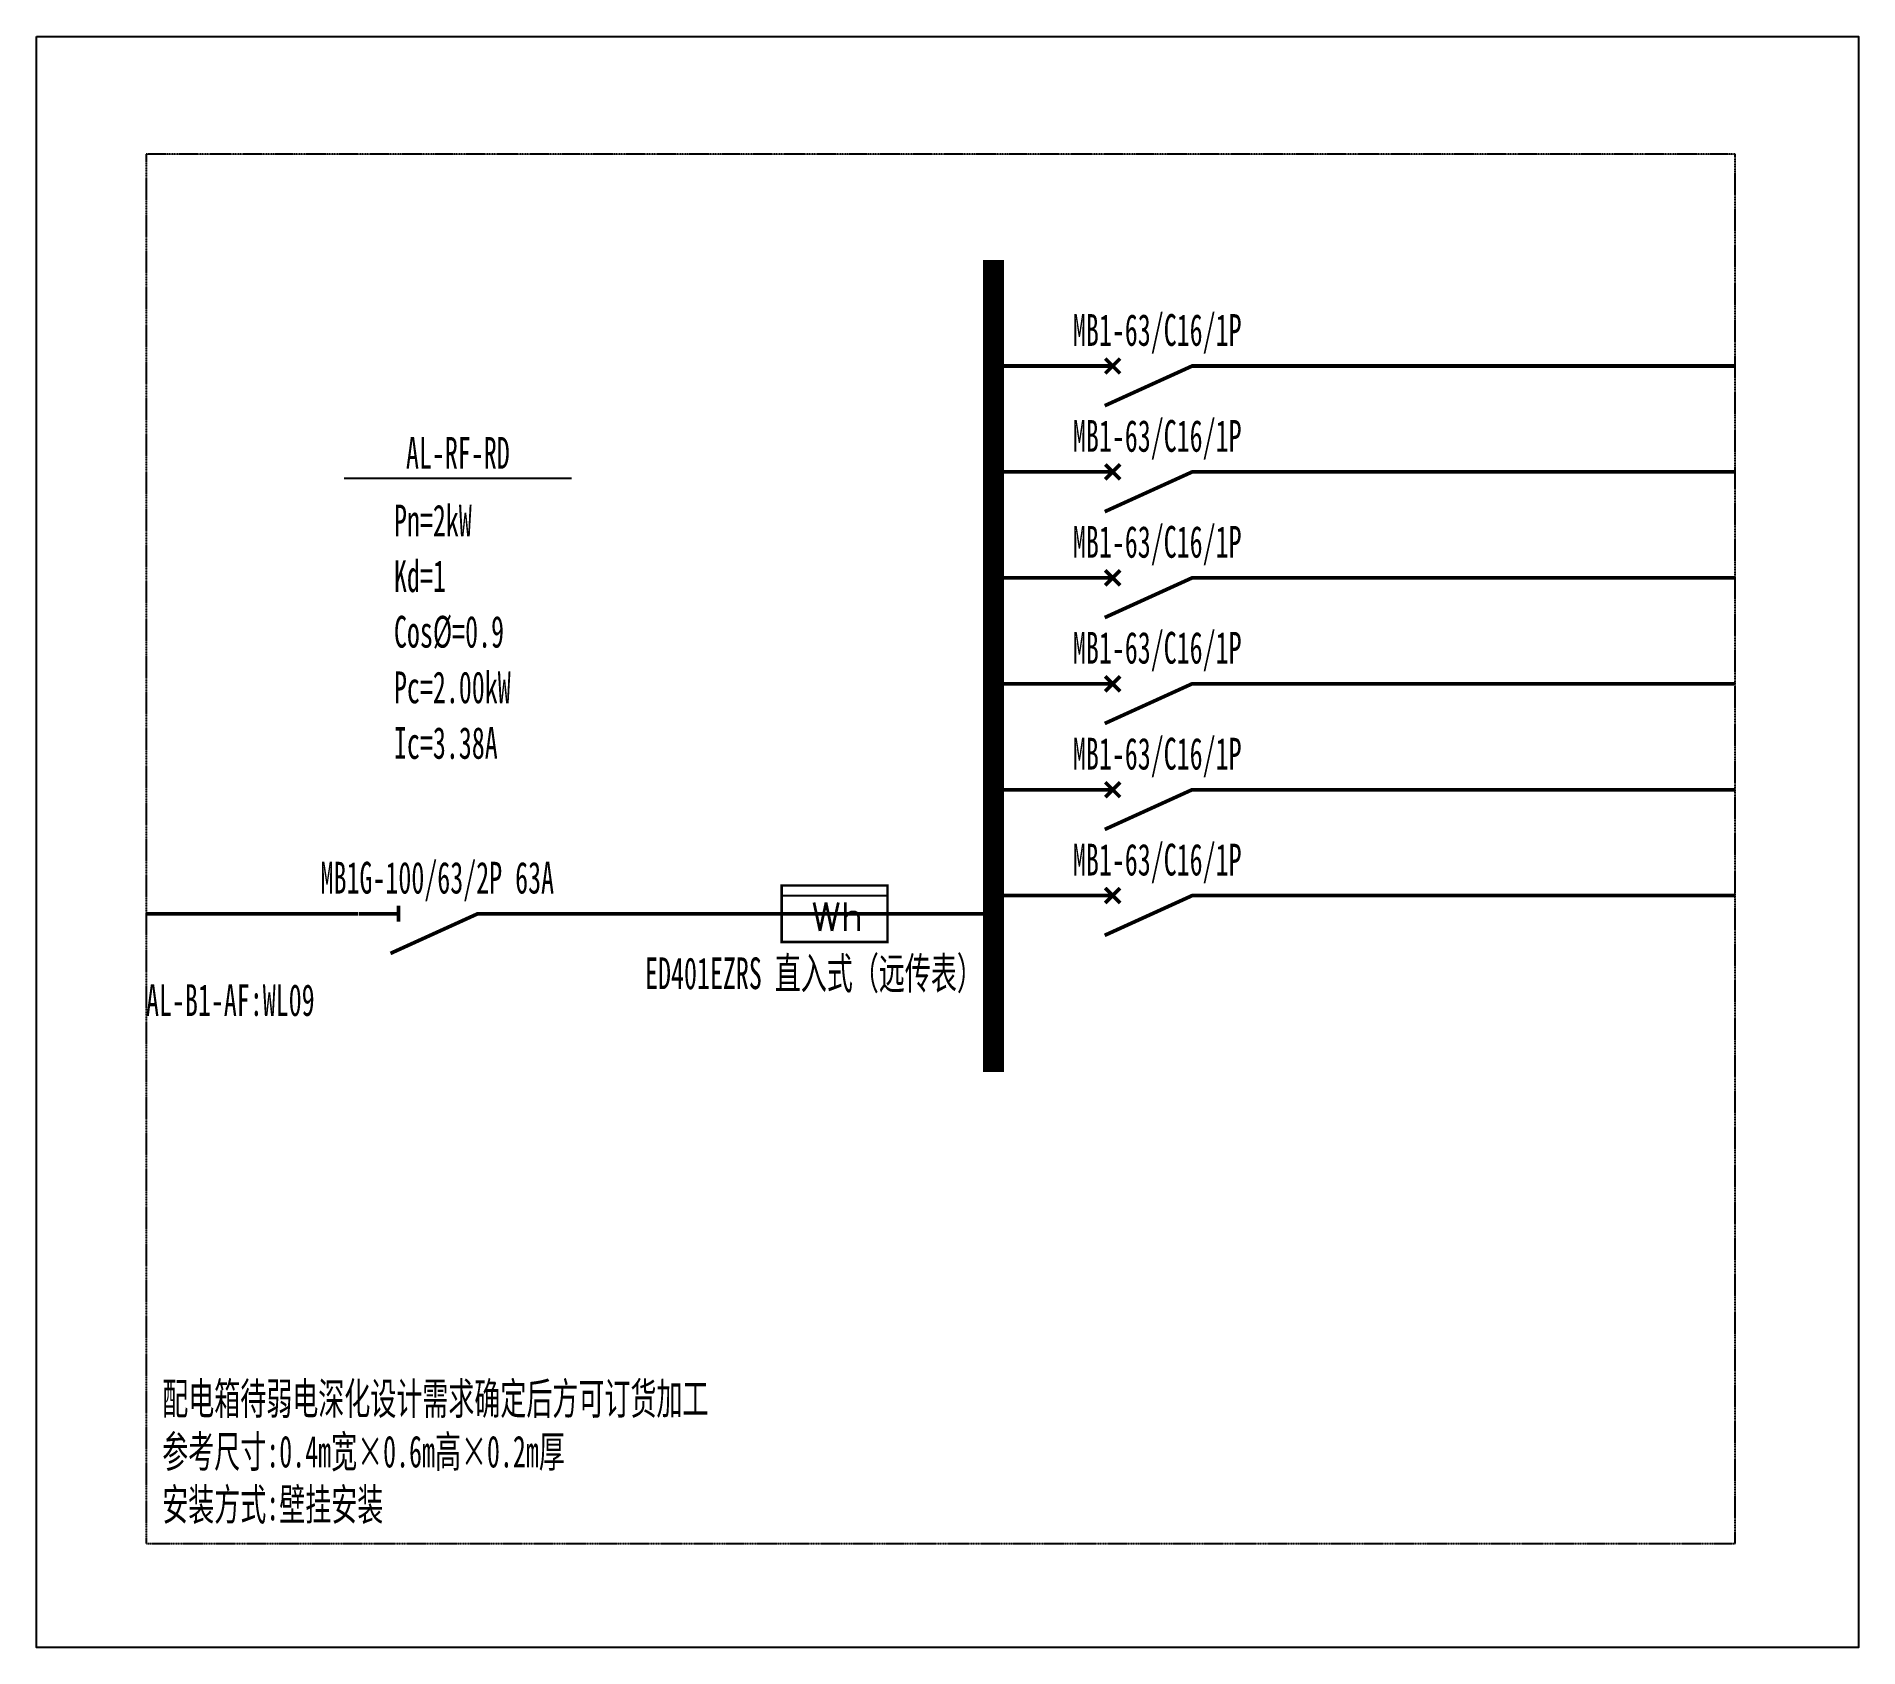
# Model space of a CAD drawing. Extents: x 1659732 to 1663172, y 419441 to 422483.
import ezdxf
from ezdxf.enums import TextEntityAlignment as Align

# ---------------------------------------------------------------- set-up
doc = ezdxf.new("R2010")
doc.units = 0
doc.header["$MEASUREMENT"] = 0
doc.linetypes.add('DASH', pattern=[0.35, 0.25, -0.1])
doc.layers.add('ELEMENT', color=3, linetype='Continuous')
doc.layers.add('系统图', color=1, linetype='Continuous')
doc.styles.add('_SIMPLEX', font='simplex_.ttf', dxfattribs={"width": 0.6})
doc.styles.add('宋体', font='', dxfattribs={"width": 0.8, "height": 3.5})
doc.styles.get('宋体').set_extended_font_data('SimSun')

# ---------------------------------------------------------------- blocks, each defined once
blk = doc.blocks.new('$element$00000492')
blk.add_line((0.173, 0), (0.173, -1))
at = {"const_width": 0.0233}
blk.add_lwpolyline([(-0.267, 0), (0.267, 0), (0.267, -1), (-0.267, -1), (-0.267, 0)], dxfattribs=at)
at = {"style": '_SIMPLEX'}
blk.add_text('Wh', height=0.2667, rotation=270, dxfattribs=at).set_placement((-0.161, -0.281))
at = {"flags": 9}
blk.add_attdef('S', (0, 0), '', height=0.00000667, dxfattribs=at)
blk.add_attdef('S', (0, 0), '', height=0.00000667, dxfattribs=at)
blk.add_attdef('S', (0, 0), '', height=0.00000667, dxfattribs=at)
blk = doc.blocks.new('$element$00000497')
at = {"const_width": 0.0233}
for points in [[(0, 0), (0, -0.25)], [(0, -1), (0, -0.75), (-0.25, -0.2)], [(-0.047, -0.297), (0.047, -0.203)], [(-0.047, -0.203), (0.047, -0.297)]]:
    blk.add_lwpolyline(points, dxfattribs=at)
at = {"flags": 9}
blk.add_attdef('S', (0, 0), '', height=0.00000667, dxfattribs=at)
blk = doc.blocks.new('$element$00000519')
at = {"const_width": 0.0233}
for points in [[(0, 0), (0, -0.25)], [(0, -1), (0, -0.75), (-0.25, -0.2)], [(-0.05, -0.25), (0.05, -0.25)]]:
    blk.add_lwpolyline(points, dxfattribs=at)
at = {"flags": 9}
blk.add_attdef('S', (0, 0), '', height=0.00000667, dxfattribs=at)

msp = doc.modelspace()

# ---------------------------------------------------------------- linework, layer by layer
at = {"color": 0}
msp.add_line((1660313, 421648.8), (1660742.1, 421648.8), dxfattribs=at)
at = {"color": 0, "linetype": 'DASH'}
msp.add_lwpolyline([(1659938.9, 419637.5), (1662938.8, 419637.5), (1662938.8, 422260.8), (1659938.9, 422260.8)], close=True, dxfattribs=at)
at = {"color": 0}
for points, const_width in [([(1661538.8, 422060.8), (1661538.8, 420528.1)], 40), ([(1661538.8, 421860.8), (1661688.8, 421860.8)], 7), ([(1661538.8, 421860.8), (1661688.8, 421860.8)], 7), ([(1661988.8, 421860.8), (1662938.8, 421860.8)], 7), ([(1661988.8, 421860.8), (1662938.8, 421860.8)], 7), ([(1661538.8, 421660.8), (1661688.8, 421660.8)], 7), ([(1661538.8, 421660.8), (1661688.8, 421660.8)], 7), ([(1661988.8, 421660.8), (1662938.8, 421660.8)], 7), ([(1661538.7, 421460.8), (1661688.7, 421460.8)], 7), ([(1661538.8, 421460.8), (1661688.8, 421460.8)], 7), ([(1661988.8, 421460.8), (1662938.8, 421460.8)], 7), ([(1661988.8, 421460.8), (1662938.8, 421460.8)], 7), ([(1661538.8, 421260.8), (1661688.8, 421260.8)], 7), ([(1661538.8, 421260.8), (1661688.8, 421260.8)], 7), ([(1661988.8, 421260.8), (1662938.8, 421260.8)], 7), ([(1661538.8, 421060.8), (1661688.8, 421060.8)], 7), ([(1661538.8, 421060.8), (1661688.8, 421060.8)], 7), ([(1661988.7, 421060.8), (1662938.8, 421060.8)], 7), ([(1661988.8, 421060.8), (1662938.8, 421060.8)], 7), ([(1661538.7, 420860.8), (1661688.7, 420860.8)], 7), ([(1661538.8, 420860.8), (1661688.8, 420860.8)], 7), ([(1661988.7, 420860.8), (1662938.8, 420860.8)], 7), ([(1659938.9, 420826.7), (1660338.8, 420826.7)], 7), ([(1660638.8, 420826.7), (1661538.8, 420826.7)], 7)]:
    msp.add_lwpolyline(points, dxfattribs=dict(at, const_width=const_width))
at = {"layer": '系统图'}
msp.add_lwpolyline([(1659732.1, 422483), (1663171.9, 422483), (1663171.9, 419441.1), (1659732.1, 419441.1)], close=True, dxfattribs=at)

# ---------------------------------------------------------------- block references
at = {"color": 0, "xscale": 300, "yscale": 300, "zscale": 300, "rotation": 90}
for name, p in [('$element$00000497', (1661688.8, 421860.8)), ('$element$00000497', (1661688.8, 421860.8)), ('$element$00000497', (1661688.8, 421660.8)), ('$element$00000497', (1661688.8, 421660.8)), ('$element$00000497', (1661688.7, 421460.8)), ('$element$00000497', (1661688.8, 421460.8)), ('$element$00000497', (1661688.8, 421260.8)), ('$element$00000497', (1661688.8, 421260.8)), ('$element$00000497', (1661688.8, 421060.8)), ('$element$00000497', (1661688.8, 421060.8)), ('$element$00000497', (1661688.7, 420860.8)), ('$element$00000497', (1661688.8, 420860.8)), ('$element$00000519', (1660340.4, 420826.7))]:
    msp.add_blockref(name, p, dxfattribs=at)
at = {"layer": 'ELEMENT', "xscale": 200, "yscale": 200, "zscale": 200, "rotation": 90}
msp.add_blockref('$element$00000492', (1661138.8, 420826.7), dxfattribs=at)

# ---------------------------------------------------------------- texts
at = {"color": 4, "linetype": 'ByBlock', "style": '宋体', "width": 0.6}
for p in [(1661688.7, 421880.8), (1661688.7, 421680.8), (1661688.7, 421480.8), (1661688.7, 421280.8), (1661688.7, 421080.8), (1661688.7, 420880.8)]:
    msp.add_text('MB1-63/C16/1P', height=60, dxfattribs=at).set_placement(p, align=Align.BOTTOM_LEFT)
at = {"color": 0, "style": '宋体', "width": 0.6}
msp.add_text('AL-RF-RD', height=60, dxfattribs=at).set_placement((1660527.6, 421648.8), align=Align.BOTTOM_CENTER)
for s, p in [('Pn=2kW', (1660407, 421599.1)), ('Kd=1', (1660407, 421494.1)), ('Cos%%C=0.9', (1660407, 421389.1)), ('Pc=2.00kW', (1660407, 421284.1)), ('Ic=3.38A', (1660407, 421179.1))]:
    msp.add_text(s, height=60, dxfattribs=at).set_placement(p, align=Align.TOP_LEFT)
at = {"color": 1, "linetype": 'ByBlock', "style": '宋体', "width": 0.6}
msp.add_text('MB1G-100/63/2P 63A', height=60, dxfattribs=at).set_placement((1660488.8, 420846.7), align=Align.BOTTOM_CENTER)
at = {"color": 2, "style": '宋体', "width": 0.6}
msp.add_text('ED401EZRS 直入式（远传表）', height=60, dxfattribs=at).set_placement((1661199.9, 420744.2), align=Align.TOP_CENTER)
at = {"color": 0, "style": '宋体', "width": 0.6}
msp.add_text('AL-B1-AF:WL09', height=60, dxfattribs=at).set_placement((1659938.9, 420615.6), align=Align.BOTTOM_LEFT)
for s, p in [('配电箱待弱电深化设计需求确定后方可订货加工', (1659969.5, 419881.2)), ('参考尺寸:0.4m宽×0.6m高×0.2m厚', (1659969.5, 419781.2)), ('安装方式:壁挂安装', (1659969.5, 419681.2))]:
    msp.add_text(s, height=60, dxfattribs=at).set_placement(p)

doc.saveas('drawing.dxf')
